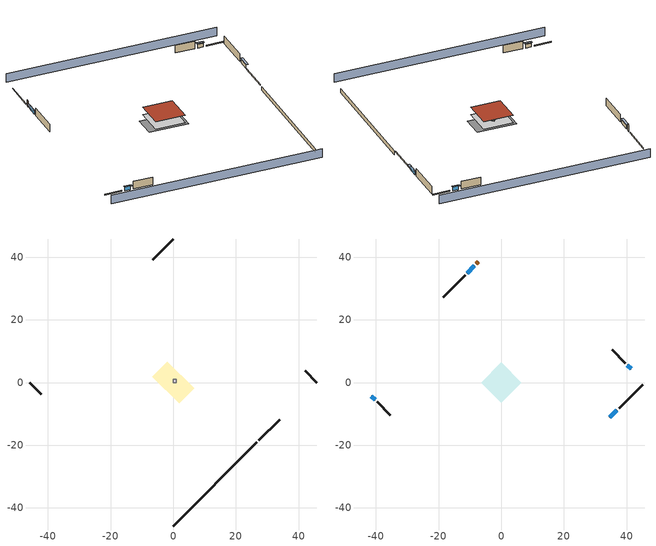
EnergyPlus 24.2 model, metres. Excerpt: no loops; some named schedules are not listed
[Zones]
central ac and furnace airloop ret air zone
 floor adiabatic (AdiabaticConst): 0,0 0,1 1,1 1,0 z0
 wall adiabatic (AdiabaticConst): 0,1 0,0 1,0 1,1 0,1 z0:1
 ceiling adiabatic (AdiabaticConst): 1,0 1,1 0,1 0,0 z1
crawlspace - vented
 floor foundation (Slab1 construction): -6.68,1.91 -1.91,6.68 6.68,-1.91 1.91,-6.68 z-0.91
 wall outside (RimJoist1 construction): 27.36,-18.43 33.98,-11.81 z0.3:0.61
 wall outside (RimJoist2 construction): -45.79,0 -42.1,-3.69 z0.3:0.61
 wall outside (RimJoist3 construction): 0,45.79 -6.62,39.17 z0.3:0.61
 wall outside (RimJoist4 construction): 45.79,0 42.1,3.69 z0.3:0.61
 wall foundation (FoundationWall1 construction): 0,-45.79 26.7,-19.09 z-0.91:0.3
conditioned space
 floor to crawlspace - vented (Floor1 construction): -6.4,0 0,6.4 6.4,0 0,-6.4 z0.3
 wall outside (AdiabaticWallConstruction 1): -7.27,38.52 -7.92,37.87 z0.3:2.34
 wall outside (AdiabaticWallConstruction): 34.63,-11.16 36.92,-8.87 / -8.58,37.21 -10.86,34.93 z0.3:1.4; -41.45,-4.34 -40.24,-5.55 / 41.45,4.34 40.24,5.55 z0.3:1.46
 wall outside (Wall1 construction): 37.58,-8.21 45.13,-0.66 z0.3:2.74
 wall outside (Wall2 construction): -39.59,-6.2 -35.39,-10.4 z0.3:2.74
 wall outside (Wall3 construction): -11.52,34.27 -18.54,27.25 z0.3:2.74
 wall outside (Wall4 construction): 39.59,6.2 35.39,10.4 z0.3:2.74
 window (WindowConstruction): 34.63,-11.16 36.92,-8.87 z0.3:1.4
 window (WindowConstruction 1): -41.45,-4.34 -40.24,-5.54 z0.3:1.46
 window (WindowConstruction 2): -8.58,37.21 -10.86,34.93 z0.3:1.4
 window (WindowConstruction 3): 41.45,4.34 40.24,5.54 z0.3:1.46
 door (Door): -7.27,38.52 -7.92,37.87 z0.3:2.34
 roof outside (Roof1 construction): 0,6.4 -6.4,0 0,-6.4 6.4,0 z2.74
shading: -49.02,-3.23 -3.23,-49.02 / 49.02,3.23 3.23,49.02 z0:2.74; 37.14,-8.65 34.42,-11.37 34.85,-11.8 37.57,-9.08 z1.71; -40.03,-5.76 -41.66,-4.13 -42.09,-4.56 -40.46,-6.19 z1.77; -11.08,34.71 -8.36,37.43 -8.79,37.86 -11.51,35.14 z1.71; 40.03,5.76 41.66,4.13 42.09,4.56 40.46,6.19 z1.77
[Building]
Building 1: Terrain=Suburbs
[Site:Location]
Portland Intl Arpt_OR: Latitude {deg}=45.59; Longitude {deg}=-122.6; Time Zone {hr}=-8; Elevation {m}=33; Keep Site Location Information=Yes
[Site:GroundTemperature:Shallow]
10.2558, 8.96328, 8.85977, 9.47314, 11.9355, 14.3863, 16.5111, 17.8571, 17.9714, 16.8767, 14.8061, 12.4304
[Site:WaterMainsTemperature]
Calculation Method=Schedule; Temperature Schedule=mains temperature schedule
[Material] Roughness=Rough; Thermal Absorptance=0.9
Name | Thickness {m} | Conductivity {W/m-K} | Density {kg/m3} | Specific Heat {J/kg-K} | Solar Absorptance | Visible Absorptance
asphalt or fiberglass shingles | 0.00635 | 0.162714 | 1121.4 | 1465.45 | 0.85 | 0.85
concrete 8.0 in. | 0.2032 | 1.803125 | 2242.8 | 837.4 | 0.7 | 0.7
door material | 0.04445 | 0.0612267 | 512.64 | 1214.23 | 0.7 | 0.7
floor covering | 0.0127 | 0.0433444 | 54.468 | 1339.84 | 0.6 | 0.6
floor stud and cavity | 0.1397 | 0.923637 | 92.3553 | 1139.71 | 0.7 | 0.7
furniture material conditioned space 1 | 0.1524 | 0.115458 | 640.8 | 1214.23 | 0.6 | 0.6
gypsum board | 0.0127 | 0.160291 | 801 | 837.4 | 0.6 | 0.6
osb sheathing 0.5 in. | 0.0127 | 0.115458 | 512.64 | 1214.23 | 0.7 | 0.7
osb sheathing 0.75 in. | 0.01905 | 0.115458 | 512.64 | 1214.23 | 0.7 | 0.7
rim joist stud and cavity | 0.0508 | 0.178688 | 50.32683 | 1063.81 | 0.6 | 0.6
roof rigid ins | 0.103632 | 0.029427 | 32.04 | 1214.23 | 0.7 | 0.7
roof stud and cavity | 0.2032 | 0.0828465 | 78.34581 | 1123.46 | 0.7 | 0.7
soil 0.5 in. | 0.0127 | 1.3848 | 1842.3 | 418.7 | 0.7 | 0.7
wall rigid ins | 0.512978 | 0.029427 | 32.04 | 1214.23 | 0.7 | 0.7
wall stud and cavity | 0.1397 | 0.550994 | 139.0536 | 1170.24 | 0.7 | 0.7
wall stud and cavity 1 | 0.0889 | 0.380278 | 52.3479 | 1209.89 | 0.7 | 0.7
wall stud and cavity 2 | 0.0889 | 0.391764 | 83.0341 | 1211.67 | 0.7 | 0.7
wood siding | 0.0254 | 0.102417 | 544.68 | 1172.36 | 0.85 | 0.85
wood siding 1; wood siding 2 | 0.0254 | 0.102417 | 544.68 | 1172.36 | 0.7 | 0.7
[Material:NoMass]
Adiabatic: Roughness=Rough; Thermal Resistance {m2-K/W}=176.1; Thermal Absorptance=0.9; Solar Absorptance=0.7; Visible Absorptance=0.7
[WindowMaterial:SimpleGlazingSystem]
WindowMaterial: U-Factor {W/m2-K}=2.15764; Solar Heat Gain Coefficient=0.44
[Construction]
AdiabaticConst: Adiabatic
AdiabaticWallConstruction: wood siding 1, wall rigid ins, wall stud and cavity 1, gypsum board
AdiabaticWallConstruction 1: wood siding 2, wall rigid ins, wall stud and cavity 1, gypsum board
Door: door material
Floor1 construction: floor stud and cavity, osb sheathing 0.75 in., floor covering
FoundationWall1 construction: concrete 8.0 in.
furniture construction conditioned space 1: furniture material conditioned space 1
PartitionWallConstruction: gypsum board, wall stud and cavity 2, gypsum board
RimJoist1 construction; RimJoist2 construction; RimJoist3 construction; RimJoist4 construction: wood siding, rim joist stud and cavity
Roof1 construction: asphalt or fiberglass shingles, roof rigid ins, osb sheathing 0.75 in., roof stud and cavity, gypsum board
Slab1 construction: soil 0.5 in.
Wall1 construction; Wall2 construction; Wall3 construction; Wall4 construction: wood siding, osb sheathing 0.5 in., wall stud and cavity, gypsum board
WindowConstruction; WindowConstruction 1; WindowConstruction 2; WindowConstruction 3: WindowMaterial
[Zone] Multiplier=1
Name | Volume {m3} | Part of Total Floor Area
central ac and furnace airloop ret air zone | 1 | No
conditioned space | 199.577 | Yes
crawlspace - vented | 99.7886 | Yes
[Space]
Name | Zone | Space Type | Volume {m3}
central ac and furnace airloop ret air space | central ac and furnace airloop ret air zone | Plenum Space Type
conditioned space 1 | conditioned space |  | 199.577
crawlspace - vented 1 | crawlspace - vented |  | 99.7886
[SpaceList]
Plenum Space Type: central ac and furnace airloop ret air space
[OtherEquipment] Design Level Calculation Method=EquipmentLevel
Name | Fuel Type | Zone or ZoneList or Space or SpaceList | Schedule | Design Level {W} | Fraction Latent | Fraction Radiant | Fraction Lost
central ac and furnace airloop_0 RetCondToRP; central ac and furnace airloop_0 RetSensLkToRP | None | central ac and furnace airloop ret air space | Always On Discrete | 0 | 0 | 0 | 0
central ac and furnace airloop_0 RetLatLkToRP | None | central ac and furnace airloop ret air space | Always On Discrete | 0 | 1 | 0 | 0
central ac and furnace airloop_0 SupCondToLv; central ac and furnace airloop_0 SupSensLkToCond; mech vent house fan sensible load; water heater sens | None | conditioned space 1 | Always On Discrete | 0 | 0 | 0 | 0
central ac and furnace airloop_0 SupLatLkToCond; mech vent house fan latent load; water heater lat | None | conditioned space 1 | Always On Discrete | 0 | 1 | 0 | 0
clothes dryer 1 | Electricity | conditioned space 1 | clothes_dryer | 0 | 0.015 | 0.081 | 0.85
cooking range 1 | Electricity | conditioned space 1 | cooking_range | 0 | 0.08 | 0.432 | 0.2
general water use latent | None | conditioned space 1 | general water use schedule | 44.1266 | 1 | 0 | 0
general water use sensible | None | conditioned space 1 | general water use schedule | -43.4886 | 0 | 0.6 | 0
water heater energy adjustment1 | Electricity | conditioned space 1 | Always On Discrete | 0.01 | 0 | 0 | 1
central ac and furnace airloop_0 RetCondToDZ; central ac and furnace airloop_0 SupCondToDZ; central ac and furnace airloop_0 SupSensLkToDZ | None | crawlspace - vented 1 | Always On Discrete | 0 | 0 | 0 | 0
central ac and furnace airloop_0 SupLatLkToDZ | None | crawlspace - vented 1 | Always On Discrete | 0 | 1 | 0 | 0
[SurfaceProperty:IncidentSolarMultiplier] Incident Solar Multiplier=1; Incident Solar Multiplier Schedule=trans schedule winter=0.85 summer=0.7
Window1; Window2; Window3; Window4
[InternalMass] Zone or ZoneList=conditioned space; Space or SpaceList=conditioned space 1
Name | Construction | Surface Area {m2}
furniture mass conditioned space 1 | furniture construction conditioned space 1 | 32.73903
partition wall mass | PartitionWallConstruction | 81.84758
[Lights]
interior lighting: Zone or ZoneList or Space or SpaceList=conditioned space 1; Schedule=lighting_interior; Design Level Calculation Method=LightingLevel; Lighting Level {W}=218.991; Return Air Fraction=0; Fraction Radiant=0.6; Fraction Visible=0.2; Fraction Replaceable=1
[People]
occupants: Zone or ZoneList or Space or SpaceList=conditioned space 1; Number of People Schedule=occupants; Number of People Calculation Method=People; Number of People=2; Fraction Radiant=0.314171; Sensible Heat Fraction=0.56303; Activity Level Schedule=occupants activity schedule; Carbon Dioxide Generation Rate {m3/s-W}=0; Enable ASHRAE 55 Comfort Warnings=No; Mean Radiant Temperature Calculation Type=EnclosureAveraged
[ElectricEquipment] Zone or ZoneList or Space or SpaceList=conditioned space 1; Design Level Calculation Method=EquipmentLevel
Name | Schedule | Design Level {W} | Fraction Latent | Fraction Radiant | Fraction Lost
ceiling fan | ceiling_fan | 16.6468 | 0 | 0.558 | 0
clothes dryer | clothes_dryer | 4460.32 | 0.015 | 0.081 | 0.85
clothes washer | clothes_washer | 368.021 | 0.03 | 0.162 | 0.7
cooking range | cooking_range | 1350.79 | 0.08 | 0.432 | 0.2
dishwasher | dishwasher | 2068.8 | 0.3 | 0.18 | 0.4
fridge | fridge schedule | 52.0548 | 0 | 0.6 | 0
mech vent bath fan 0 | mech vent bath fan 0 schedule | 15 | 0 | 0 | 1
mech vent house fan | mech vent house fan schedule | 0 | 0 | 0 | 1
mech vent house fan cfis | mech vent house fan cfis schedule | 0 | 0 | 0 | 0
mech vent range fan 0 | mech vent range fan 0 schedule | 30 | 0 | 0 | 1
misc plug loads | plug_loads_other | 141.978 | 0.021 | 0.558 | 0.049
misc tv | plug_loads_tv | 284.731 | 0 | 0.6 | 0
whole house fan | Always On Discrete | 0 | 0 | 0 | 1
[ZoneInfiltration:DesignFlowRate] Schedule=Always On Discrete
Name | Zone or ZoneList or Space or SpaceList | Design Flow Rate Calculation Method | Design Flow Rate {m3/s} | Air Changes per Hour {1/hr} | Constant Term Coefficient | Temperature Term Coefficient | Velocity Term Coefficient | Velocity Squared Term Coefficient
infil flow; natural vent flow; whole house fan flow | conditioned space 1 | Flow/Zone | 0
crawlspace_vented 1 duct leakage imbalance infil flow | crawlspace - vented 1 | Flow/Zone | 0
infil crawlspace - vented 1 | crawlspace - vented 1 | AirChanges/Hour |  | 2.6013 | 1 | 0 | 0 | 0
[ZoneMixing] Schedule=Always On Continuous; Design Flow Rate Calculation Method=Flow/Zone; Design Flow Rate {m3/s}=0
Name | Zone or Space | Source Zone or Space
central ac and furnace airloop_0 ZoneMixDZToCond mix | conditioned space | crawlspace - vented
central ac and furnace airloop_0 ZoneMixCondToDZ mix | crawlspace - vented | conditioned space
[SurfaceProperty:ExposedFoundationPerimeter]
Slab1: Exposed Perimeter Calculation Method=TotalExposedPerimeter; Total Exposed Perimeter {m}=37.76472
[AvailabilityManager:Scheduled]
central ac and furnace airloop Availability Manager: Schedule=Always On Discrete
[AirLoopHVAC:ReturnPlenum]
Air Loop HVAC Return Plenum 1: Zone=central ac and furnace airloop ret air zone
[WaterUse:Equipment]
dishwasher: Peak Flow Rate {m3/s}=1.28016e-05; Flow Rate Fraction Schedule=hot_water_dishwasher
[Foundation:Kiva]
Foundation Kiva 1: Initial Indoor Air Temperature {C}=8.24991; Wall Height Above Grade {m}=0.3048; Wall Depth Below Slab {m}=0.2032
[Foundation:Kiva:Settings]
Soil Conductivity {W/m-K}=1.3848; Soil Density {kg/m3}=1842.3; Soil Specific Heat {J/kg-K}=418.7; Ground Solar Absorptivity=0.9; Ground Thermal Absorptivity=0.9; Ground Surface Roughness {m}=0.03; Far-Field Width {m}=40; Deep-Ground Boundary Condition=ZeroFlux; Deep-Ground Depth {m}=40; Minimum Cell Dimension {m}=0.2; Maximum Cell Growth Coefficient=3; Simulation Timestep=Timestep
[Exterior:Lights]
exterior lighting: Schedule=exterior lighting schedule; Design Level {W}=5.52521
[EnergyManagementSystem:GlobalVariable]
central_ac_and_furnace_airloop_0_DuctImbalLkExhFanEquivCond
central_ac_and_furnace_airloop_0_DuctImbalLkExhFanEquivDZ
central_ac_and_furnace_airloop_0_DuctImbalLkSupFanEquivCond
central_ac_and_furnace_airloop_0_DuctImbalLkSupFanEquivDZ
central_ac_and_furnace_airloop_0_DZ_T
central_ac_and_furnace_airloop_0_DZ_W
central_ac_and_furnace_airloop_0_RetCondToDZ
central_ac_and_furnace_airloop_0_RetCondToRP
central_ac_and_furnace_airloop_0_RetLatLkToRP
central_ac_and_furnace_airloop_0_RetSensLkToRP
central_ac_and_furnace_airloop_0_SupCondToDZ
central_ac_and_furnace_airloop_0_SupCondToLv
central_ac_and_furnace_airloop_0_SupLatLkToCond
central_ac_and_furnace_airloop_0_SupLatLkToDZ
central_ac_and_furnace_airloop_0_SupSensLkToCond
central_ac_and_furnace_airloop_0_SupSensLkToDZ
central_ac_and_furnace_airloop_0_ZoneMixCondToDZ
central_ac_and_furnace_airloop_0_ZoneMixDZToCond
central_ac_and_furnace_airloop_AH_MFR
central_ac_and_furnace_airloop_AH_Tout
central_ac_and_furnace_airloop_AH_VFR
central_ac_and_furnace_airloop_AH_Wout
central_ac_and_furnace_airloop_Fan_RTF
central_ac_and_furnace_airloop_RA_T
central_ac_and_furnace_airloop_Ra_W
infil_program_Qfan
infil_program_Qinf
natural_vent_program_Qnv
natural_vent_program_Qwhf
[EnergyManagementSystem:Sensor]
Name | Output:Variable or Output:Meter Index Key | Output:Variable or Output:Meter
airflow_gain | infil flow | Infiltration Sensible Heat Gain Energy
airflow_gain_1 | natural vent flow | Infiltration Sensible Heat Gain Energy
airflow_gain_2 | whole house fan flow | Infiltration Sensible Heat Gain Energy
airflow_loss | infil flow | Infiltration Sensible Heat Loss Energy
airflow_loss_1 | natural vent flow | Infiltration Sensible Heat Loss Energy
airflow_loss_2 | whole house fan flow | Infiltration Sensible Heat Loss Energy
central_ac_and_furnace_airloop_0_DZ_T_s | crawlspace - vented | Zone Air Temperature
central_ac_and_furnace_airloop_0_DZ_W_s | crawlspace - vented | Zone Mean Air Humidity Ratio
central_ac_and_furnace_airloop_AH_MFR_s | Node 5 | System Node Mass Flow Rate
central_ac_and_furnace_airloop_AH_Tout_s | Node 5 | System Node Temperature
central_ac_and_furnace_airloop_AH_VFR_s | Node 5 | System Node Current Density Volume Flow Rate
central_ac_and_furnace_airloop_AH_Wout_s | Node 5 | System Node Humidity Ratio
central_ac_and_furnace_airloop_RA_T_s | Node 8 | System Node Temperature
central_ac_and_furnace_airloop_Ra_W_s | Node 8 | System Node Humidity Ratio
clg_load_cond |  | Cooling:EnergyTransfer:Zone:CONDITIONED SPACE
clg_load_duct |  | Cooling:EnergyTransfer:Zone:CENTRAL AC AND FURNACE AIRLOOP RET AIR ZONE
clg_sp_s; clg_sp_s_1 | cooling setpoint | Schedule Value
clothes_dryer_exhaust_0_sch_s | clothes_dryer | Schedule Value
cool_season | cooling season schedule | Schedule Value
ducts_conv | central ac and furnace airloop_0 RetCondToRP | Other Equipment Convective Heating Energy
ducts_conv_1 | central ac and furnace airloop_0 RetLatLkToRP | Other Equipment Convective Heating Energy
ducts_conv_2 | central ac and furnace airloop_0 RetSensLkToRP | Other Equipment Convective Heating Energy
ducts_conv_3 | central ac and furnace airloop_0 SupCondToLv | Other Equipment Convective Heating Energy
ducts_conv_4 | central ac and furnace airloop_0 SupLatLkToCond | Other Equipment Convective Heating Energy
ducts_conv_5 | central ac and furnace airloop_0 SupSensLkToCond | Other Equipment Convective Heating Energy
ducts_rad | central ac and furnace airloop_0 RetCondToRP | Other Equipment Radiant Heating Energy
ducts_rad_1 | central ac and furnace airloop_0 RetLatLkToRP | Other Equipment Radiant Heating Energy
ducts_rad_2 | central ac and furnace airloop_0 RetSensLkToRP | Other Equipment Radiant Heating Energy
ducts_rad_3 | central ac and furnace airloop_0 SupCondToLv | Other Equipment Radiant Heating Energy
ducts_rad_4 | central ac and furnace airloop_0 SupLatLkToCond | Other Equipment Radiant Heating Energy
ducts_rad_5 | central ac and furnace airloop_0 SupSensLkToCond | Other Equipment Radiant Heating Energy
htg_load_cond |  | Heating:EnergyTransfer:Zone:CONDITIONED SPACE
htg_load_duct |  | Heating:EnergyTransfer:Zone:CENTRAL AC AND FURNACE AIRLOOP RET AIR ZONE
htg_sp_s; htg_sp_s_1 | heating setpoint | Schedule Value
ig_ee_conv | ceiling fan | Electric Equipment Convective Heating Energy
ig_ee_conv_1 | clothes dryer | Electric Equipment Convective Heating Energy
ig_ee_conv_3 | cooking range | Electric Equipment Convective Heating Energy
ig_ee_conv_4 | dishwasher | Electric Equipment Convective Heating Energy
ig_ee_conv_5 | fridge | Electric Equipment Convective Heating Energy
ig_ee_conv_6 | misc plug loads | Electric Equipment Convective Heating Energy
ig_ee_conv_7 | misc tv | Electric Equipment Convective Heating Energy
ig_ee_conv_8 | whole house fan | Electric Equipment Convective Heating Energy
ig_ee_rad | ceiling fan | Electric Equipment Radiant Heating Energy
ig_ee_rad_1 | clothes dryer | Electric Equipment Radiant Heating Energy
ig_ee_rad_3 | cooking range | Electric Equipment Radiant Heating Energy
ig_ee_rad_4 | dishwasher | Electric Equipment Radiant Heating Energy
ig_ee_rad_5 | fridge | Electric Equipment Radiant Heating Energy
ig_ee_rad_6 | misc plug loads | Electric Equipment Radiant Heating Energy
ig_ee_rad_7 | misc tv | Electric Equipment Radiant Heating Energy
ig_ee_rad_8 | whole house fan | Electric Equipment Radiant Heating Energy
ig_lgt_conv | interior lighting | Lights Convective Heating Energy
ig_lgt_rad | interior lighting | Lights Radiant Heating Energy
ig_lgt_vis | interior lighting | Lights Visible Radiation Heating Energy
ig_oe_conv | clothes dryer 1 | Other Equipment Convective Heating Energy
ig_oe_conv_1 | cooking range 1 | Other Equipment Convective Heating Energy
ig_oe_conv_2 | general water use latent | Other Equipment Convective Heating Energy
ig_oe_conv_3 | general water use sensible | Other Equipment Convective Heating Energy
ig_oe_conv_4 | water heater energy adjustment1 | Other Equipment Convective Heating Energy
ig_oe_conv_5 | water heater lat | Other Equipment Convective Heating Energy
ig_oe_conv_6 | water heater sens | Other Equipment Convective Heating Energy
ig_oe_rad | clothes dryer 1 | Other Equipment Radiant Heating Energy
ig_oe_rad_1 | cooking range 1 | Other Equipment Radiant Heating Energy
ig_oe_rad_2 | general water use latent | Other Equipment Radiant Heating Energy
ig_oe_rad_3 | general water use sensible | Other Equipment Radiant Heating Energy
ig_oe_rad_4 | water heater energy adjustment1 | Other Equipment Radiant Heating Energy
ig_oe_rad_5 | water heater lat | Other Equipment Radiant Heating Energy
ig_oe_rad_6 | water heater sens | Other Equipment Radiant Heating Energy
ig_ppl_conv | occupants | People Convective Heating Energy
ig_ppl_rad | occupants | People Radiant Heating Energy
im_conv | furniture mass conditioned space 1 | Surface Inside Face Convection Heat Gain Energy
im_conv_1 | partition wall mass | Surface Inside Face Convection Heat Gain Energy
im_ig | furniture mass conditioned space 1 | Surface Inside Face Internal Gains Radiation Heat Gain Energy
im_ig_1 | partition wall mass | Surface Inside Face Internal Gains Radiation Heat Gain Energy
im_lgt | furniture mass conditioned space 1 | Surface Inside Face Lights Radiation Heat Gain Energy
im_lgt_1 | partition wall mass | Surface Inside Face Lights Radiation Heat Gain Energy
im_sol | furniture mass conditioned space 1 | Surface Inside Face Solar Radiation Heat Gain Energy
im_sol_1 | partition wall mass | Surface Inside Face Solar Radiation Heat Gain Energy
im_surf | furniture mass conditioned space 1 | Surface Inside Face Net Surface Thermal Radiation Heat Gain Energy
im_surf_1 | partition wall mass | Surface Inside Face Net Surface Thermal Radiation Heat Gain Energy
mech_vent_bath_fan_0_sch_s | mech vent bath fan 0 schedule | Schedule Value
mech_vent_range_fan_0_sch_s | mech vent range fan 0 schedule | Schedule Value
mv_conv | mech vent bath fan 0 | Electric Equipment Convective Heating Energy
mv_conv_1 | mech vent house fan | Electric Equipment Convective Heating Energy
mv_conv_2 | mech vent house fan cfis | Electric Equipment Convective Heating Energy
mv_conv_3 | mech vent range fan 0 | Electric Equipment Convective Heating Energy
mv_conv_4 | mech vent house fan latent load | Other Equipment Convective Heating Energy
mv_conv_5 | mech vent house fan sensible load | Other Equipment Convective Heating Energy
mv_rad | mech vent bath fan 0 | Electric Equipment Radiant Heating Energy
mv_rad_1 | mech vent house fan | Electric Equipment Radiant Heating Energy
mv_rad_2 | mech vent house fan cfis | Electric Equipment Radiant Heating Energy
mv_rad_3 | mech vent range fan 0 | Electric Equipment Radiant Heating Energy
mv_rad_4 | mech vent house fan latent load | Other Equipment Radiant Heating Energy
mv_rad_5 | mech vent house fan sensible load | Other Equipment Radiant Heating Energy
natural_vent_s | natural vent schedule | Schedule Value
out_pb_s |  | Site Outdoor Air Barometric Pressure
out_wt_s |  | Site Outdoor Air Humidity Ratio
site_vw_s |  | Site Wind Speed
ss_back_out | Window1 | Surface Window Shortwave from Zone Back Out Window Heat Transfer Rate
ss_back_out_1 | Window2 | Surface Window Shortwave from Zone Back Out Window Heat Transfer Rate
ss_back_out_2 | Window3 | Surface Window Shortwave from Zone Back Out Window Heat Transfer Rate
ss_back_out_3 | Window4 | Surface Window Shortwave from Zone Back Out Window Heat Transfer Rate
ss_conv | Door1 | Surface Inside Face Convection Heat Gain Energy
ss_conv_1 | Window1 | Surface Inside Face Convection Heat Gain Energy
ss_conv_2 | Window2 | Surface Inside Face Convection Heat Gain Energy
ss_conv_3 | Window3 | Surface Inside Face Convection Heat Gain Energy
ss_conv_4 | Window4 | Surface Inside Face Convection Heat Gain Energy
ss_ig | Door1 | Surface Inside Face Internal Gains Radiation Heat Gain Energy
ss_ig_1 | Window1 | Surface Inside Face Internal Gains Radiation Heat Gain Energy
ss_ig_2 | Window2 | Surface Inside Face Internal Gains Radiation Heat Gain Energy
ss_ig_3 | Window3 | Surface Inside Face Internal Gains Radiation Heat Gain Energy
ss_ig_4 | Window4 | Surface Inside Face Internal Gains Radiation Heat Gain Energy
ss_lgt | Door1 | Surface Inside Face Lights Radiation Heat Gain Energy
ss_sol | Door1 | Surface Inside Face Solar Radiation Heat Gain Energy
ss_surf | Door1 | Surface Inside Face Net Surface Thermal Radiation Heat Gain Energy
ss_surf_1 | Window1 | Surface Inside Face Net Surface Thermal Radiation Heat Gain Energy
ss_surf_2 | Window2 | Surface Inside Face Net Surface Thermal Radiation Heat Gain Energy
ss_surf_3 | Window3 | Surface Inside Face Net Surface Thermal Radiation Heat Gain Energy
ss_surf_4 | Window4 | Surface Inside Face Net Surface Thermal Radiation Heat Gain Energy
ss_trans_in | Window1 | Surface Window Transmitted Solar Radiation Rate
ss_trans_in_1 | Window2 | Surface Window Transmitted Solar Radiation Rate
ss_trans_in_2 | Window3 | Surface Window Transmitted Solar Radiation Rate
ss_trans_in_3 | Window4 | Surface Window Transmitted Solar Radiation Rate
ss_trans_out | Window1 | Surface Inside Face Initial Transmitted Diffuse Transmitted Out Window Solar Radiation Rate
ss_trans_out_1 | Window2 | Surface Inside Face Initial Transmitted Diffuse Transmitted Out Window Solar Radiation Rate
ss_trans_out_2 | Window3 | Surface Inside Face Initial Transmitted Diffuse Transmitted Out Window Solar Radiation Rate
ss_trans_out_3 | Window4 | Surface Inside Face Initial Transmitted Diffuse Transmitted Out Window Solar Radiation Rate
s_conv | Floor1 | Surface Inside Face Convection Heat Gain Energy
s_conv_1 | Roof1 | Surface Inside Face Convection Heat Gain Energy
s_conv_2 | Wall1 | Surface Inside Face Convection Heat Gain Energy
s_conv_3 | Wall2 | Surface Inside Face Convection Heat Gain Energy
s_conv_4 | Wall3 | Surface Inside Face Convection Heat Gain Energy
s_conv_5 | Wall4 | Surface Inside Face Convection Heat Gain Energy
s_ig | Floor1 | Surface Inside Face Internal Gains Radiation Heat Gain Energy
s_ig_1 | Roof1 | Surface Inside Face Internal Gains Radiation Heat Gain Energy
s_ig_2 | Wall1 | Surface Inside Face Internal Gains Radiation Heat Gain Energy
s_ig_3 | Wall2 | Surface Inside Face Internal Gains Radiation Heat Gain Energy
s_ig_4 | Wall3 | Surface Inside Face Internal Gains Radiation Heat Gain Energy
s_ig_5 | Wall4 | Surface Inside Face Internal Gains Radiation Heat Gain Energy
s_lgt | Floor1 | Surface Inside Face Lights Radiation Heat Gain Energy
s_lgt_1 | Roof1 | Surface Inside Face Lights Radiation Heat Gain Energy
s_lgt_2 | Wall1 | Surface Inside Face Lights Radiation Heat Gain Energy
s_lgt_3 | Wall2 | Surface Inside Face Lights Radiation Heat Gain Energy
s_lgt_4 | Wall3 | Surface Inside Face Lights Radiation Heat Gain Energy
s_lgt_5 | Wall4 | Surface Inside Face Lights Radiation Heat Gain Energy
s_sol | Floor1 | Surface Inside Face Solar Radiation Heat Gain Energy
s_sol_1 | Roof1 | Surface Inside Face Solar Radiation Heat Gain Energy
s_sol_2 | Wall1 | Surface Inside Face Solar Radiation Heat Gain Energy
s_sol_3 | Wall2 | Surface Inside Face Solar Radiation Heat Gain Energy
s_sol_4 | Wall3 | Surface Inside Face Solar Radiation Heat Gain Energy
s_sol_5 | Wall4 | Surface Inside Face Solar Radiation Heat Gain Energy
s_surf | Floor1 | Surface Inside Face Net Surface Thermal Radiation Heat Gain Energy
s_surf_1 | Roof1 | Surface Inside Face Net Surface Thermal Radiation Heat Gain Energy
s_surf_2 | Wall1 | Surface Inside Face Net Surface Thermal Radiation Heat Gain Energy
s_surf_3 | Wall2 | Surface Inside Face Net Surface Thermal Radiation Heat Gain Energy
s_surf_4 | Wall3 | Surface Inside Face Net Surface Thermal Radiation Heat Gain Energy
s_surf_5 | Wall4 | Surface Inside Face Net Surface Thermal Radiation Heat Gain Energy
